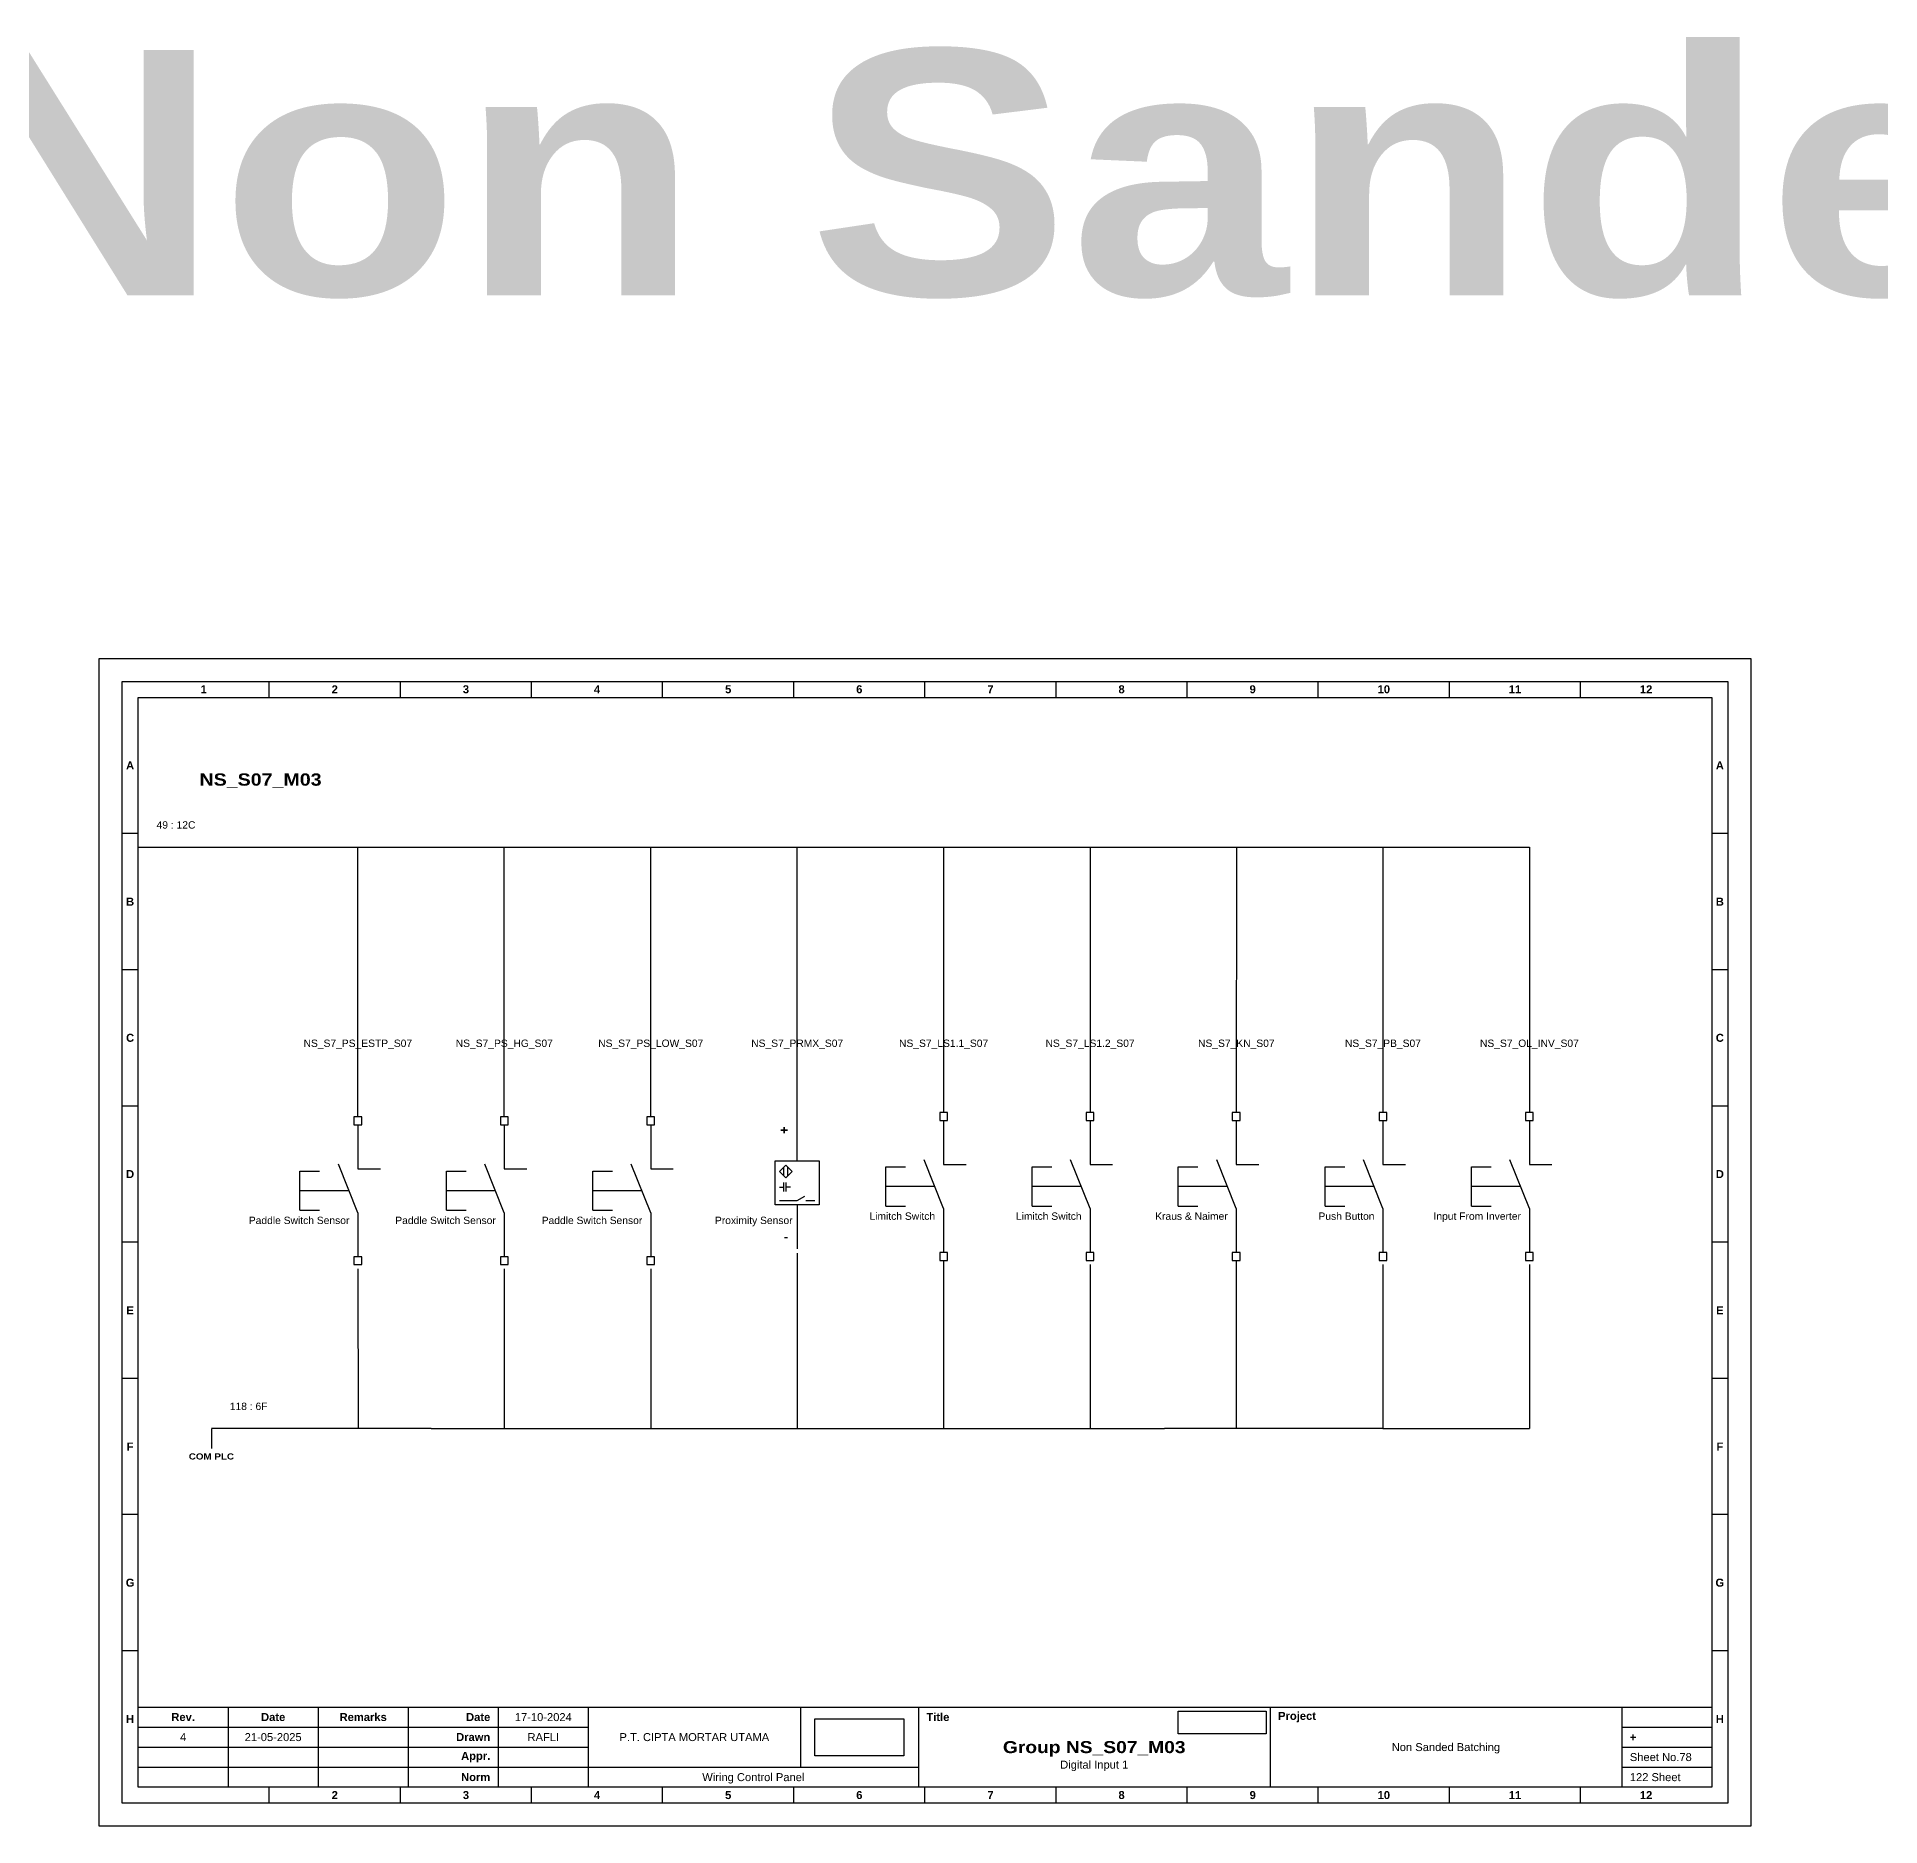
# Model space of a CAD drawing. Header units: centimetres. Extents: x 960 to 2473, y 652 to 2370.
# Drawn here: x 1260.2 to 1560.8, y 2077.9 to 2369.7 of the extents above; entities that cross this region are included whole.
import ezdxf
from ezdxf.enums import TextEntityAlignment as Align

# ---------------------------------------------------------------- set-up
doc = ezdxf.new("R2010")
doc.units = ezdxf.units.CM
doc.header["$MEASUREMENT"] = 0
doc.styles.add('Bold', font='ariblk.ttf', dxfattribs={"height": 25.4})
doc.styles.get("Standard").update_dxf_attribs({"font": 'arial.ttf'})
picture_1 = doc.add_image_def('image1.png', size_in_pixel=(2048, 847))
picture_2 = doc.add_image_def('image2.png', size_in_pixel=(2092, 542))

# ---------------------------------------------------------------- blocks, each defined once
blk = doc.blocks.new('KOP MU PROJECT')
at = {"color": 6, "ltscale": 50}
for p, q in [((27.74, 184.05), (27.74, 186.66)), ((49.13, 184.05), (49.13, 186.66)), ((70.51, 184.05), (70.51, 186.66)), ((91.89, 184.05), (91.89, 186.66)), ((113.27, 184.05), (113.27, 186.66)), ((134.66, 184.05), (134.66, 186.66)), ((156.04, 184.05), (156.04, 186.66)), ((177.42, 184.05), (177.42, 186.66)), ((198.8, 184.05), (198.8, 186.66)), ((220.19, 184.05), (220.19, 186.66)), ((241.57, 184.05), (241.57, 186.66)), ((6.36, 161.84), (3.75, 161.84)), ((265.59, 161.84), (262.98, 161.84)), ((6.36, 139.63), (3.75, 139.63)), ((265.59, 139.63), (262.98, 139.63)), ((6.36, 117.42), (3.75, 117.42)), ((265.59, 117.42), (262.98, 117.42)), ((6.36, 95.22), (3.75, 95.22)), ((265.59, 95.22), (262.98, 95.22)), ((6.36, 73.01), (3.75, 73.01)), ((265.59, 73.01), (262.98, 73.01)), ((6.36, 50.8), (3.75, 50.8)), ((265.59, 50.8), (262.98, 50.8)), ((6.36, 28.59), (3.75, 28.59)), ((265.59, 28.59), (262.98, 28.59)), ((27.74, 3.75), (27.74, 6.36)), ((49.13, 3.75), (49.13, 6.36)), ((70.51, 3.75), (70.51, 6.36)), ((91.89, 3.75), (91.89, 6.36)), ((113.27, 3.75), (113.27, 6.36)), ((134.66, 3.75), (134.66, 6.36)), ((156.04, 3.75), (156.04, 6.36)), ((177.42, 3.75), (177.42, 6.36)), ((198.8, 3.75), (198.8, 6.36)), ((220.19, 3.75), (220.19, 6.36)), ((241.57, 3.75), (241.57, 6.36))]:
    blk.add_line(p, q, dxfattribs=at)
at = {"ltscale": 50}
for p, q in [((6.36, 19.41), (262.98, 19.41)), ((21.04, 19.41), (21.04, 6.36)), ((35.72, 19.41), (35.72, 6.36)), ((50.41, 19.41), (50.41, 6.36)), ((65.09, 19.41), (65.09, 6.36)), ((79.77, 19.41), (79.77, 6.36)), ((114.35, 19.41), (114.35, 9.62)), ((133.6, 19.41), (133.6, 6.36)), ((190.95, 19.41), (190.95, 6.36)), ((248.3, 19.41), (248.3, 6.36)), ((6.36, 16.15), (79.77, 16.15)), ((248.3, 16.15), (262.98, 16.15)), ((6.36, 12.89), (79.77, 12.89)), ((248.3, 12.89), (262.98, 12.89)), ((6.36, 9.62), (133.6, 9.62)), ((248.3, 9.62), (262.98, 9.62))]:
    blk.add_line(p, q, dxfattribs=at)
at = {"color": 1, "ltscale": 50}
blk.add_lwpolyline([(269.34, 0), (0, 0), (0, 190.41), (269.34, 190.41)], close=True, dxfattribs=at)
at = {"color": 6, "ltscale": 50}
for points in [[(265.59, 3.75), (3.75, 3.75), (3.75, 186.66), (265.59, 186.66)], [(262.98, 6.36), (6.36, 6.36), (6.36, 184.05), (262.98, 184.05)]]:
    blk.add_lwpolyline(points, close=True, dxfattribs=at)
at = {"ltscale": 50, "char_height": 1.305, "attachment_point": 4}
for s, width, heights, insert in [('\\pxqc;{\\fArial|b1|i0|c0|p34;1}', 21.3825, [2.51], (6.36, 185.36)), ('\\pxqc;{\\fArial|b1|i0|c0|p34;2}', 21.3825, [2.51], (27.74, 185.36)), ('\\pxqc;{\\fArial|b1|i0|c0|p34;3}', 21.3825, [2.51], (49.13, 185.36)), ('\\pxqc;{\\fArial|b1|i0|c0|p34;4}', 21.3825, [2.51], (70.51, 185.36)), ('\\pxqc;{\\fArial|b1|i0|c0|p34;5}', 21.3825, [2.51], (91.89, 185.36)), ('\\pxqc;{\\fArial|b1|i0|c0|p34;6}', 21.3825, [2.51], (113.27, 185.36)), ('\\pxqc;{\\fArial|b1|i0|c0|p34;7}', 21.3825, [2.51], (134.66, 185.36)), ('\\pxqc;{\\fArial|b1|i0|c0|p34;8}', 21.3825, [2.51], (156.04, 185.36)), ('\\pxqc;{\\fArial|b1|i0|c0|p34;9}', 21.3825, [2.51], (177.42, 185.36)), ('\\pxqc;{\\fArial|b1|i0|c0|p34;10}', 21.3825, [2.51], (198.8, 185.36)), ('\\pxqc;{\\fArial|b1|i0|c0|p34;11}', 21.3825, [2.51], (220.19, 185.36)), ('\\pxqc;{\\fArial|b1|i0|c0|p34;12}', 21.3825, [2.51], (241.57, 185.36)), ('\\pxqc;{\\fArial|b1|i0|c0|p34;A}', 2.61, [2.51], (3.75, 172.95)), ('\\pxqc;{\\fArial|b1|i0|c0|p34;A}', 2.61, [2.51], (262.98, 172.95)), ('\\pxqc;{\\fArial|b1|i0|c0|p34;B}', 2.61, [2.51], (3.75, 150.74)), ('\\pxqc;{\\fArial|b1|i0|c0|p34;B}', 2.61, [2.51], (262.98, 150.74)), ('\\pxqc;{\\fArial|b1|i0|c0|p34;C}', 2.61, [2.51], (3.75, 128.53)), ('\\pxqc;{\\fArial|b1|i0|c0|p34;C}', 2.61, [2.51], (262.98, 128.53)), ('\\pxqc;{\\fArial|b1|i0|c0|p34;D}', 2.61, [2.51], (3.75, 106.32)), ('\\pxqc;{\\fArial|b1|i0|c0|p34;D}', 2.61, [2.51], (262.98, 106.32)), ('\\pxqc;{\\fArial|b1|i0|c0|p34;E}', 2.61, [2.51], (3.75, 84.11)), ('\\pxqc;{\\fArial|b1|i0|c0|p34;E}', 2.61, [2.51], (262.98, 84.11)), ('\\pxqc;{\\fArial|b1|i0|c0|p34;F}', 2.61, [2.51], (3.75, 61.9)), ('\\pxqc;{\\fArial|b1|i0|c0|p34;F}', 2.61, [2.51], (262.98, 61.9)), ('\\pxqc;{\\fArial|b1|i0|c0|p34;G}', 2.61, [2.51], (3.75, 39.69)), ('\\pxqc;{\\fArial|b1|i0|c0|p34;G}', 2.61, [2.51], (262.98, 39.69)), ('\\pxqc;{\\fArial|b1|i0|c0|p34;H}', 2.61, [2.51], (3.75, 17.47)), ('\\pxqc;{\\fArial|b1|i0|c0|p34;Rev.}', 14.6811, [2.88], (6.36, 17.78)), ('\\pxqc;{\\fArial|b1|i0|c0|p34;Date}', 14.6811, [2.88], (21.04, 17.78)), ('\\pxqc;{\\fArial|b1|i0|c0|p34;Remarks}', 14.6811, [2.88], (35.72, 17.78)), ('\\pxqr;{\\fArial|b1|i0|c0|p34;Date}', 13.3761, [2.88], (50.41, 17.78)), ('\\pxql;{\\fArial|b1|i0|c0|p34;Title}', 50.2419, [2.88], (134.9, 17.78)), ('\\pxql;{\\fArial|b1|i0|c0|p34;Project}', 50.2419, [2.88], (192.25, 17.78)), ('\\pxqc;{\\fArial|b1|i0|c0|p34;H}', 2.61, [2.51], (262.98, 17.47)), ('\\pxqr;{\\fArial|b1|i0|c0|p34;Drawn}', 13.3761, [2.88], (50.41, 14.52)), ('\\pxqr;{\\fArial|b1|i0|c0|p34;Appr.}', 13.3761, [2.88], (50.41, 11.26)), ('\\pxql;{\\fArial|b1|i0|c0|p34;+}', 14.6811, [2.88], (249.61, 14.52)), ('\\pxqr;{\\fArial|b1|i0|c0|p34;Norm}', 13.3761, [2.88], (50.41, 7.99)), ('\\pxqc;{\\fArial|b1|i0|c0|p34;2}', 21.3825, [2.51], (27.74, 5.06)), ('\\pxqc;{\\fArial|b1|i0|c0|p34;3}', 21.3825, [2.51], (49.13, 5.06)), ('\\pxqc;{\\fArial|b1|i0|c0|p34;4}', 21.3825, [2.51], (70.51, 5.06)), ('\\pxqc;{\\fArial|b1|i0|c0|p34;5}', 21.3825, [2.51], (91.89, 5.06)), ('\\pxqc;{\\fArial|b1|i0|c0|p34;6}', 21.3825, [2.51], (113.27, 5.06)), ('\\pxqc;{\\fArial|b1|i0|c0|p34;7}', 21.3825, [2.51], (134.66, 5.06)), ('\\pxqc;{\\fArial|b1|i0|c0|p34;8}', 21.3825, [2.51], (156.04, 5.06)), ('\\pxqc;{\\fArial|b1|i0|c0|p34;9}', 21.3825, [2.51], (177.42, 5.06)), ('\\pxqc;{\\fArial|b1|i0|c0|p34;10}', 21.3825, [2.51], (198.8, 5.06)), ('\\pxqc;{\\fArial|b1|i0|c0|p34;11}', 21.3825, [2.51], (220.19, 5.06)), ('\\pxqc;{\\fArial|b1|i0|c0|p34;12}', 21.3825, [2.51], (241.57, 5.06))]:
    blk.add_mtext_dynamic_manual_height_columns(s, width=width, gutter_width=0.0326, heights=heights, dxfattribs=dict(at, insert=insert))
at = {"ltscale": 50}
for tag, p in [('DATECREATED', (72.43, 17.78)), ('REV', (13.7, 14.52)), ('REVDATE', (28.38, 14.52)), ('REMARKS', (43.06, 14.52)), ('DRAWN', (72.43, 14.52)), ('COMPANY', (97.06, 14.52)), ('PROJECT', (219.62, 12.89)), ('APPR', (72.43, 11.26)), ('DESCRIPTION', (162.27, 10.03)), ('NORM', (72.43, 7.99)), ('DRAWINGCATEGORY', (106.68, 7.99))]:
    blk.add_attdef(tag, text='', height=1.3, dxfattribs=at).set_placement(p, align=Align.MIDDLE_CENTER)
at = {"ltscale": 50, "style": 'Bold'}
blk.add_attdef('TITLE', text='', height=1.96, dxfattribs=at).set_placement((162.27, 12.89), align=Align.MIDDLE_CENTER)
at = {"ltscale": 50}
for tag, p in [('SHEETNUMBER', (249.61, 11.26)), ('TOTALSHEET', (249.61, 7.99))]:
    blk.add_attdef(tag, text='', height=1.3, dxfattribs=at).set_placement(p, align=Align.MIDDLE_LEFT)
image = blk.add_image(picture_2, insert=(175.94, 15.04), size_in_units=(14.36, 3.72), dxfattribs=at)
image.dxf.flags = 15
image = blk.add_image(picture_1, insert=(116.72, 11.48), size_in_units=(14.5, 6), dxfattribs=at)
image.dxf.flags = 15

msp = doc.modelspace()

# ---------------------------------------------------------------- linework, layer by layer
at = {"color": 146, "ltscale": 50, "true_color": 0x105689}
for p, q in [((1276.76, 2237.56), (1300.64, 2237.56)), ((1300.64, 2237.56), (1324.52, 2237.56)), ((1312.58, 2193.56), (1312.58, 2237.56)), ((1324.52, 2237.56), (1348.4, 2237.56)), ((1336.46, 2193.56), (1336.46, 2237.56)), ((1348.4, 2237.56), (1372.28, 2237.56)), ((1360.34, 2193.56), (1360.34, 2237.56)), ((1372.28, 2237.56), (1396.16, 2237.56)), ((1384.22, 2193.56), (1384.22, 2237.56)), ((1396.16, 2237.56), (1420.04, 2237.56)), ((1408.1, 2237.56), (1408.1, 2194.25)), ((1420.04, 2237.56), (1443.92, 2237.56)), ((1431.98, 2237.56), (1431.98, 2194.25)), ((1443.92, 2237.56), (1467.8, 2237.56)), ((1455.86, 2237.56), (1455.8, 2194.25)), ((1467.8, 2237.56), (1479.74, 2237.56)), ((1479.74, 2237.56), (1479.74, 2194.25)), ((1479.74, 2237.56), (1503.62, 2237.56)), ((1503.62, 2237.56), (1503.62, 2194.25)), ((1384.22, 2171.34), (1384.22, 2142.76)), ((1408.1, 2170.15), (1408.1, 2142.76)), ((1455.8, 2170.15), (1455.8, 2142.76)), ((1312.58, 2168.78), (1312.61, 2142.76)), ((1336.46, 2168.78), (1336.46, 2142.76)), ((1360.34, 2168.78), (1360.34, 2142.76)), ((1431.98, 2169.47), (1431.98, 2142.76)), ((1479.74, 2169.47), (1479.74, 2142.76)), ((1503.62, 2169.47), (1503.62, 2142.76)), ((1324.56, 2142.76), (1288.7, 2142.76)), ((1288.7, 2142.69), (1288.7, 2139.49)), ((1324.56, 2142.76), (1372.36, 2142.76)), ((1372.36, 2142.76), (1372.36, 2142.76)), ((1372.36, 2142.76), (1420.16, 2142.76)), ((1420.16, 2142.76), (1444.12, 2142.76)), ((1479.74, 2142.76), (1444.12, 2142.76)), ((1479.74, 2142.76), (1503.62, 2142.76))]:
    msp.add_line(p, q, dxfattribs=at)
at = {"ltscale": 50}
for p, q in [((1312.58, 2192.28), (1312.58, 2185.11)), ((1336.46, 2192.28), (1336.46, 2185.11)), ((1360.34, 2192.28), (1360.34, 2185.11)), ((1384.22, 2186.39), (1384.22, 2193.56)), ((1408.1, 2192.97), (1408.1, 2185.79)), ((1431.98, 2192.97), (1431.98, 2185.79)), ((1455.8, 2192.97), (1455.8, 2185.79)), ((1479.74, 2192.97), (1479.74, 2185.79)), ((1503.62, 2192.97), (1503.62, 2185.79)), ((1381.34, 2182.12), (1382.06, 2182.12)), ((1383.14, 2182.12), (1382.42, 2182.12)), ((1384.22, 2179.21), (1384.22, 2172.03)), ((1385.65, 2179.92), (1387.09, 2179.92)), ((1312.58, 2177.93), (1312.58, 2170.75)), ((1336.46, 2177.93), (1336.46, 2170.75)), ((1360.34, 2177.93), (1360.34, 2170.75)), ((1408.1, 2178.61), (1408.1, 2171.43)), ((1431.98, 2178.61), (1431.98, 2171.43)), ((1455.8, 2178.61), (1455.8, 2171.43)), ((1479.74, 2178.61), (1479.74, 2171.43)), ((1503.62, 2178.61), (1503.62, 2171.43))]:
    msp.add_line(p, q, dxfattribs=at)
at = {"ltscale": 500}
for p, q in [((1312.58, 2177.93), (1309.41, 2185.85)), ((1336.46, 2177.93), (1333.29, 2185.85)), ((1360.34, 2177.93), (1357.17, 2185.85)), ((1398.66, 2179), (1398.66, 2185.4)), ((1398.66, 2185.4), (1401.86, 2185.4)), ((1408.1, 2178.61), (1404.93, 2186.53)), ((1408.1, 2185.79), (1411.77, 2185.79)), ((1422.54, 2179), (1422.54, 2185.4)), ((1422.54, 2185.4), (1425.74, 2185.4)), ((1431.98, 2178.61), (1428.81, 2186.53)), ((1431.98, 2185.79), (1435.65, 2185.79)), ((1446.37, 2179), (1446.37, 2185.4)), ((1446.37, 2185.4), (1449.57, 2185.4)), ((1455.8, 2178.61), (1452.63, 2186.53)), ((1455.8, 2185.79), (1459.48, 2185.79)), ((1470.3, 2179), (1470.3, 2185.4)), ((1470.3, 2185.4), (1473.5, 2185.4)), ((1479.74, 2178.61), (1476.57, 2186.53)), ((1479.74, 2185.79), (1483.41, 2185.79)), ((1494.18, 2179), (1494.18, 2185.4)), ((1494.18, 2185.4), (1497.38, 2185.4)), ((1503.62, 2178.61), (1500.45, 2186.53)), ((1503.62, 2185.79), (1507.29, 2185.79)), ((1303.14, 2178.32), (1303.14, 2184.72)), ((1303.14, 2184.72), (1306.34, 2184.72)), ((1312.58, 2185.11), (1316.25, 2185.11)), ((1327.02, 2178.32), (1327.02, 2184.72)), ((1327.02, 2184.72), (1330.22, 2184.72)), ((1336.46, 2185.11), (1340.13, 2185.11)), ((1350.9, 2178.32), (1350.9, 2184.72)), ((1350.9, 2184.72), (1354.1, 2184.72)), ((1360.34, 2185.11), (1364.01, 2185.11)), ((1406.66, 2182.2), (1398.66, 2182.2)), ((1430.54, 2182.2), (1422.54, 2182.2)), ((1454.37, 2182.2), (1446.37, 2182.2)), ((1478.3, 2182.2), (1470.3, 2182.2)), ((1502.18, 2182.2), (1494.18, 2182.2)), ((1311.14, 2181.52), (1303.14, 2181.52)), ((1335.02, 2181.52), (1327.02, 2181.52)), ((1358.9, 2181.52), (1350.9, 2181.52)), ((1303.14, 2178.32), (1306.34, 2178.32)), ((1327.02, 2178.32), (1330.22, 2178.32)), ((1350.9, 2178.32), (1354.1, 2178.32)), ((1398.66, 2179), (1401.86, 2179)), ((1422.54, 2179), (1425.74, 2179)), ((1446.37, 2179), (1449.57, 2179)), ((1470.3, 2179), (1473.5, 2179)), ((1494.18, 2179), (1497.38, 2179))]:
    msp.add_line(p, q, dxfattribs=at)
for points in [[(1407.46, 2192.97), (1408.74, 2192.97), (1408.74, 2194.25), (1407.46, 2194.25)], [(1431.34, 2192.97), (1432.62, 2192.97), (1432.62, 2194.25), (1431.34, 2194.25)], [(1455.16, 2192.97), (1456.44, 2192.97), (1456.44, 2194.25), (1455.16, 2194.25)], [(1479.1, 2192.97), (1480.38, 2192.97), (1480.38, 2194.25), (1479.1, 2194.25)], [(1502.98, 2192.97), (1504.26, 2192.97), (1504.26, 2194.25), (1502.98, 2194.25)], [(1311.94, 2192.28), (1313.22, 2192.28), (1313.22, 2193.56), (1311.94, 2193.56)], [(1335.82, 2192.28), (1337.1, 2192.28), (1337.1, 2193.56), (1335.82, 2193.56)], [(1359.7, 2192.28), (1360.98, 2192.28), (1360.98, 2193.56), (1359.7, 2193.56)], [(1311.94, 2169.47), (1313.22, 2169.47), (1313.22, 2170.75), (1311.94, 2170.75)], [(1335.82, 2169.47), (1337.1, 2169.47), (1337.1, 2170.75), (1335.82, 2170.75)], [(1359.7, 2169.47), (1360.98, 2169.47), (1360.98, 2170.75), (1359.7, 2170.75)], [(1407.46, 2170.15), (1408.74, 2170.15), (1408.74, 2171.43), (1407.46, 2171.43)], [(1431.34, 2170.15), (1432.62, 2170.15), (1432.62, 2171.43), (1431.34, 2171.43)], [(1455.16, 2170.15), (1456.44, 2170.15), (1456.44, 2171.43), (1455.16, 2171.43)], [(1479.1, 2170.15), (1480.38, 2170.15), (1480.38, 2171.43), (1479.1, 2171.43)], [(1502.98, 2170.15), (1504.26, 2170.15), (1504.26, 2171.43), (1502.98, 2171.43)]]:
    msp.add_lwpolyline(points, close=True, dxfattribs=at)
at = {"ltscale": 50}
for points in [[(1380.63, 2186.39), (1387.81, 2186.39), (1387.81, 2179.21), (1380.63, 2179.21)], [(1382.36, 2183.64), (1381.34, 2184.65), (1382.36, 2185.67), (1383.38, 2184.65)]]:
    msp.add_lwpolyline(points, close=True, dxfattribs=at)
for points in [[(1382.07, 2183.92), (1382.07, 2185.38)], [(1382.65, 2185.38), (1382.65, 2183.92)], [(1382.06, 2181.4), (1382.06, 2182.12), (1382.06, 2182.83)], [(1382.42, 2181.4), (1382.42, 2182.12), (1382.42, 2182.83)], [(1381.34, 2179.92), (1384.22, 2179.92), (1385.46, 2180.64)]]:
    msp.add_lwpolyline(points, dxfattribs=at)

# ---------------------------------------------------------------- block references
msp.add_blockref('KOP MU PROJECT', (1270.39, 2077.91)).add_auto_attribs({'DESCRIPTION': 'Digital Input 1', 'TITLE': 'Group NS_S07_M03', 'PROJECT': 'Non Sanded Batching', 'COMPANY': 'P.T. CIPTA MORTAR UTAMA', 'DRAWINGCATEGORY': 'Wiring Control Panel', 'DRAWN': 'RAFLI', 'DATECREATED': '17-10-2024', 'REVDATE': '21-05-2025', 'REV': '4', 'SHEETNUMBER': 'Sheet No.78', 'TOTALSHEET': '122 Sheet'})

# ---------------------------------------------------------------- texts
at = {"ltscale": 500, "style": 'Bold'}
for s, height, p in [('PLAN 3 - Non Sanded Batching', 40, (959.67, 2327.52)), ('NS_S07_M03', 2, (1286.76, 2247.56))]:
    msp.add_text(s, height=height, dxfattribs=at).set_placement(p)
at = {"ltscale": 500}
for s, p in [('49 : 12C', (1279.76, 2241.76)), ('118 : 6F', (1291.7, 2146.96))]:
    msp.add_text(s, height=1.2, dxfattribs=at).set_placement(p, align=Align.TOP_LEFT)
at = {"ltscale": 50}
for s, p in [('NS_S7_PS_ESTP_S07', (1312.58, 2205.56)), ('NS_S7_PS_HG_S07', (1336.46, 2205.56)), ('NS_S7_PS_LOW_S07', (1360.34, 2205.56)), ('NS_S7_PRMX_S07', (1384.22, 2205.56)), ('NS_S7_LS1.1_S07', (1408.1, 2205.56)), ('NS_S7_LS1.2_S07', (1431.98, 2205.56)), ('NS_S7_KN_S07', (1455.83, 2205.56)), ('NS_S7_PB_S07', (1479.74, 2205.56)), ('NS_S7_OL_INV_S07', (1503.62, 2205.56))]:
    msp.add_text(s, height=1.2, dxfattribs=at).set_placement(p, align=Align.MIDDLE_CENTER)
at = {"ltscale": 500, "style": 'Bold'}
msp.add_text('+', height=1.44, dxfattribs=at).set_placement((1382.78, 2192.13), align=Align.TOP_RIGHT)
at = {"ltscale": 50}
for s, p in [('Paddle Switch Sensor', (1311.2, 2175.72)), ('Paddle Switch Sensor', (1335.08, 2175.72)), ('Paddle Switch Sensor', (1358.96, 2175.72)), ('Proximity Sensor', (1383.48, 2175.72)), ('Limitch Switch', (1406.72, 2176.41)), ('Limitch Switch', (1430.6, 2176.41)), ('Kraus & Naimer', (1454.43, 2176.41)), ('Push Button', (1478.36, 2176.41)), ('Input From Inverter', (1502.24, 2176.41))]:
    msp.add_text(s, height=1.2, dxfattribs=at).set_placement(p, align=Align.BOTTOM_RIGHT)
at = {"ltscale": 500, "style": 'Bold'}
msp.add_text('-', height=1.44, dxfattribs=at).set_placement((1382.78, 2172.89), align=Align.BOTTOM_RIGHT)
at = {"ltscale": 50, "style": 'Bold'}
msp.add_text('COM PLC', height=1, dxfattribs=at).set_placement((1288.7, 2138.69), align=Align.TOP_CENTER)

doc.saveas('drawing.dxf')
